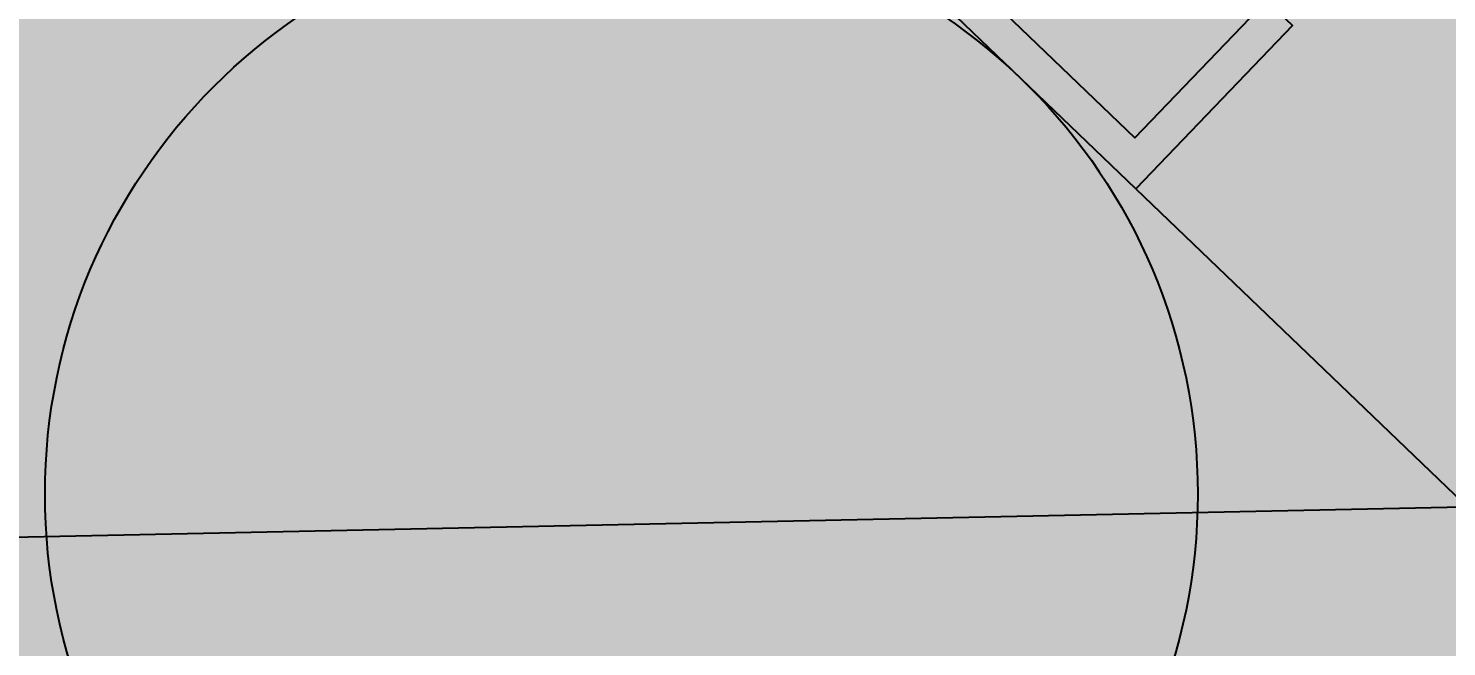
# Model space of a CAD drawing. Header units: metres. Extents: x 678805 to 1359287, y 2747329 to 5497370.
# Drawn here: x 679797.964 to 679799.932, y 2748732.756 to 2748733.614 of the extents above; entities that cross this region are included whole.
import ezdxf

# ---------------------------------------------------------------- set-up
doc = ezdxf.new("R2010")
doc.units = ezdxf.units.M
doc.linetypes.add('XREF_MON_BUILDINGS$0$Dash_2_', pattern=[0.25, 0.125, -0.125])
for name, color, linetype in [('00_XREF_MON_HSC_PAVEMENT', 7, 'Continuous'), ('00_XREF_TWQ_BUILDINGS', 7, 'Continuous'), ('XREF_MON_BUILDINGS$0$00-Modulos DEFINIDOS', 7, 'Continuous'), ('XREF_MON_BUILDINGS$0$00-Modulos ROOFS', 2, 'Continuous'), ('XREF_MON_BUILDINGS$0$02-L-06_Plan Change', 252, 'Continuous'), ('XREF_MON_BUILDINGS$0$02-L-10-ADA requirements', 253, 'Continuous'), ('XREF_MON_BUILDINGS$0$02-L-panel lines', 7, 'Continuous'), ('XREF_MON_BUILDINGS$0$02_L_Furniture', 7, 'Continuous')]:
    doc.layers.add(name, color=color, linetype=linetype)
doc.layers.add('XREF_MON_BUILDINGS$0$0-WIPEOUTS', color=7, linetype='Continuous', true_color=0xffffff)
doc.layers.add('XREF_MON_BUILDINGS$0$02-L-06_Walls HATCH 01', color=9, linetype='Continuous', true_color=0x808080)
doc.layers.add('XREF_MON_BUILDINGS$0$00_AUX', color=3, linetype='Continuous', plot=False)
doc.layers.add('XREF_MON_BUILDINGS$0$02-KH-01 Water_Toilets', color=7, linetype='Continuous', lineweight=30, true_color=0x3877ff)
doc.layers.add('XREF_MON_HSC_PAVEMENT$0$03-TR-Pavement_06_Concrete Slab in situ', color=7, linetype='Continuous', lineweight=9, true_color=0xf7f7f7)
doc.layers.get('XREF_MON_BUILDINGS$0$02-KH-01 Water_Toilets').off()
doc.styles.add('XREF_MON_BUILDINGS$0$Standard', font='arial.ttf')

# ---------------------------------------------------------------- blocks, each defined once
blk = doc.blocks.new('XREF_MON_BUILDINGS$0$modulo kiosco')
at = {"layer": 'XREF_MON_BUILDINGS$0$0-WIPEOUTS', "true_color": 0xfcfcfc}
h = blk.add_hatch(color=7, dxfattribs=at)
h.dxf.hatch_style = 1
h.paths.add_polyline_path([(119.6986085139215, -61.62058441969566), (119.6986085125245, -56.82058442011476), (124.4986085132696, -56.82058442058042), (124.4986085123383, -61.62058442132547)])
at = {"layer": 'XREF_MON_BUILDINGS$0$00-Modulos ROOFS'}
blk.add_line((119.6986085125245, -56.82058442011476), (124.4986085118726, -61.62058442248963), dxfattribs=at)
at = {"layer": 'XREF_MON_BUILDINGS$0$00_AUX', "color": 253, "insert": (120.5956272133626, -58.63217507931404), "char_height": 0.7999999999999997, "attachment_point": 1, "style": 'XREF_MON_BUILDINGS$0$Standard'}
blk.add_mtext_dynamic_manual_height_columns('23 m2', width=11.40284914150834, gutter_width=3.999999999999999, heights=[0], dxfattribs=at)
blk = doc.blocks.new('XREF_MON_BUILDINGS$0$Kiosk door')
at = {"linetype": 'XREF_MON_BUILDINGS$0$Dash_2_'}
blk.add_wipeout([(-0.3650003588485287, -0.20273887368162846), (-0.3649995805811452, 0.09726091754812582), (0.834999707727285, 0.09726091754812582), (0.8349996411514713, -0.20273888156785946)], dxfattribs=at).dxf.layer = 'XREF_MON_BUILDINGS$0$0-WIPEOUTS'
at = {"layer": 'XREF_MON_BUILDINGS$0$02-L-06_Walls HATCH 01', "linetype": 'Continuous'}
h = blk.add_hatch(color=256, dxfattribs=at)
h.dxf.hatch_style = 1
h.paths.add_polyline_path([(0.8349997775229442, 0.09726260458085129), (0.7350005010742805, 0.09726468567793631), (0.7350005714583424, -0.1827374759855043), (0.8349998004780701, -0.1827409063021986)])
h.paths.add_polyline_path([(-0.2649995567047153, 0.09726103613911455), (-0.3649998889106872, 0.09726103613911455), (-0.3649999365919983, -0.1827395266227524), (-0.2649996043860263, -0.1827395266227524)])
at = {"linetype": 'Continuous'}
blk.add_line((0.8349996411514713, -0.2027388816146684), (0.8349996602950842, 0.09726091754812624), dxfattribs=at)
for points in [[(-0.3649999363518257, 0.09726091754812596), (-0.2649995805807295, 0.09726091754812596), (-0.2649996471565431, -0.1827395200508933), (-0.3650000029276393, -0.1827395200508933)], [(0.8349996602950842, 0.09726091754812624), (0.7350004194192705, 0.0972635265395761), (0.735000352843457, -0.1827378866425775), (0.8349995937192707, -0.1827404956340273)]]:
    blk.add_lwpolyline(points, close=True, dxfattribs=at)
at = {"layer": 'XREF_MON_BUILDINGS$0$02-L-06_Plan Change', "linetype": 'Continuous'}
for p, q in [((0.6349999970723608, -0.1827395266227524), (-0.3650000029276393, -0.1827395266227524)), ((-0.3650000029276393, -0.1827395266227524), (-0.3650000029276393, -0.2027388736816308))]:
    blk.add_line(p, q, dxfattribs=at)
at = {"layer": 'XREF_MON_BUILDINGS$0$02-L-06_Plan Change', "linetype": 'XREF_MON_BUILDINGS$0$Dash_2_'}
blk.add_line((0.8349992605688576, -0.182739522224247), (0.8350023100480466, -1.382739947271413), dxfattribs=at)
blk.add_lwpolyline([(0.8349997077205344, 0.09726376371885229), (-0.3649999363518257, 0.09726091754812596)], dxfattribs=at)
at = {"layer": 'XREF_MON_BUILDINGS$0$02-L-06_Plan Change', "linetype": 'Continuous'}
blk.add_lwpolyline([(-0.3650000029276393, -0.2027388736816308), (0.8349996411514713, -0.2027388815678594), (0.8349996411514713, -0.1827395279371219), (-0.3650000029276393, -0.1827395200508933)], close=True, dxfattribs=at)
at = {"layer": 'XREF_MON_BUILDINGS$0$02-L-06_Plan Change', "linetype": 'XREF_MON_BUILDINGS$0$Dash_2_'}
blk.add_arc((0.8349992605718095, -0.1827406837752702), 1.199999263500018, 179.9999441634501, 270.0001456018545, dxfattribs=at)
blk = doc.blocks.new('XREF_MON_BUILDINGS$0$A$C56BF4A3E')
at = {"layer": 'XREF_MON_BUILDINGS$0$02-L-10-ADA requirements', "linetype": 'Continuous'}
blk.add_circle((6.41312584072173, 3.304619928519632), 0.8, dxfattribs=at)
at = {"layer": 'XREF_MON_BUILDINGS$0$02_L_Furniture', "linetype": 'Continuous'}
blk.add_line((7.213114783411402, 3.082319364917577), (7.212946268097635, 2.182329081456899), dxfattribs=at)
at = {"layer": 'XREF_MON_BUILDINGS$0$02-L-06_Walls HATCH 01', "linetype": 'Continuous', "xscale": -1, "rotation": 180}
blk.add_blockref('XREF_MON_BUILDINGS$0$Kiosk door', (6.389198990923941, 4.608613615274074), dxfattribs=at)
at = {"layer": 'XREF_MON_BUILDINGS$0$02-L-06_Walls HATCH 01', "linetype": 'Continuous'}
h = blk.add_hatch(color=256, dxfattribs=at)
h.dxf.hatch_style = 1
h.paths.add_polyline_path([(7.213134567706572, 4.511349818501991), (7.26313456764036, 4.511349818501991), (7.263114783199672, 3.132417797833124), (7.526841271569811, 3.132393109093297), (7.52685972531464, 3.082343731098742), (7.263093731261765, 3.08236842019404), (7.213114783410074, 3.082319364917577)])
at = {"layer": 'XREF_MON_BUILDINGS$0$02-L-panel lines'}
blk.add_lwpolyline([(7.213114783411402, 3.082319364917577), (7.213114783411402, 3.082319364917577), (7.213134567706572, 4.511349818501991), (7.26313456764036, 4.511349818501991), (7.263114783199672, 3.132417797833124), (7.526830744479238, 3.132368412291736), (7.526870252405214, 3.082368427900303), (7.213114783411402, 3.082319364917577)], dxfattribs=at)
blk = doc.blocks.new('XREF_MON_BUILDINGS')
at = {"layer": 'XREF_MON_BUILDINGS$0$02-KH-01 Water_Toilets', "linetype": 'Continuous', "rotation": 46.19281885751325}
blk.add_blockref('XREF_MON_BUILDINGS$0$modulo kiosco', (679672.7383288149, 2748685.830044908), dxfattribs=at)
at = {"layer": 'XREF_MON_BUILDINGS$0$00-Modulos DEFINIDOS', "rotation": 46.19281888744088}
blk.add_blockref('XREF_MON_BUILDINGS$0$A$C56BF4A3E', (679796.732175735, 2748726.052066282), dxfattribs=at)
blk = doc.blocks.new('XREF_MON_HSC_PAVEMENT')
at = {"layer": 'XREF_MON_HSC_PAVEMENT$0$03-TR-Pavement_06_Concrete Slab in situ', "linetype": 'Continuous'}
h = blk.add_hatch(color=256, dxfattribs=at)
h.dxf.hatch_style = 1
h.paths.add_polyline_path([(679804.7077948553, 2748731.756308476), (679798.2444824101, 2748737.944727983), (679788.909462892, 2748731.061581339), (679796.7322374614, 2748723.557927816)])

msp = doc.modelspace()

# ---------------------------------------------------------------- block references
at = {"layer": '00_XREF_MON_HSC_PAVEMENT'}
msp.add_blockref('XREF_MON_HSC_PAVEMENT', (0, 0), dxfattribs=at)

# ---------------------------------------------------------------- next in the draw order: block references
at = {"layer": '00_XREF_TWQ_BUILDINGS'}
msp.add_blockref('XREF_MON_BUILDINGS', (0, 0), dxfattribs=at)

# ---------------------------------------------------------------- next in the draw order: block references
msp.add_blockref('XREF_MON_BUILDINGS', (0, 0))

doc.saveas('drawing.dxf')
